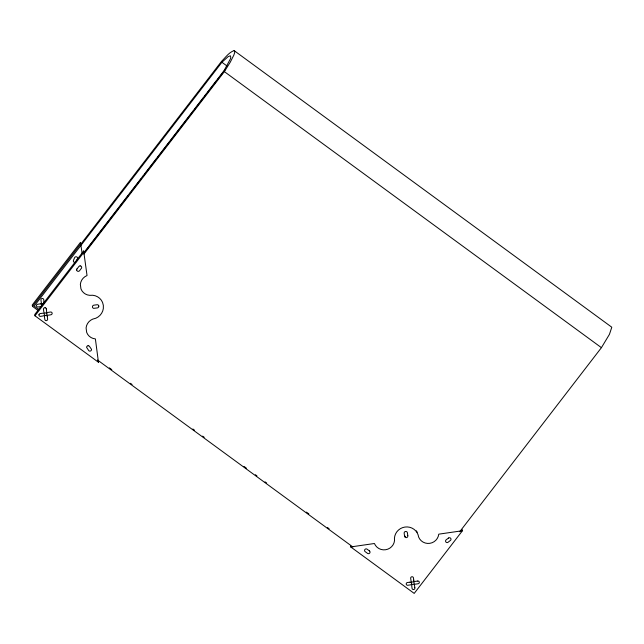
<?xml version="1.0" encoding="UTF-8"?>
<svg xmlns="http://www.w3.org/2000/svg" width="644" height="644" viewBox="0 0 644 644"><rect width="100%" height="100%" fill="white"/><g stroke="black" fill="none" stroke-linecap="round" stroke-linejoin="round"><path stroke-width="0.97" d="M46.73 313.596L46.835 314.401A1.417 1.385 -14.6 0 0 48.171 315.206L50.916 314.771A1.441 1.409 -14.6 0 0 52.14 313.185A1.393 1.36 -14.6 0 0 50.554 312.026L47.809 312.429A1.417 1.385 -14.6 0 0 46.73 313.612M76.491 261.214L77.473 258.848A1.57 1.53 -14.6 0 0 76.62 256.859A1.57 1.53 -14.6 0 0 74.575 257.721L73.585 260.087A1.594 1.562 -14.6 0 0 75.678 262.293M83.881 254.114L224.362 71.629L230.238 62.235L233.853 55.11L234.649 52.711L234.738 51.19L234.102 50.594C228.853 52.389 225.529 57.525 221.649 61.228L80.556 244.511M459.719 531.743L601.424 347.663L609.433 334.357L611.8 327.224L234.102 50.594M82.134 253.366L80.452 242.402L32.2 305.079L32.546 306.391L38.165 310.513M32.546 306.391L80.79 243.722M83.607 253.068L224.088 70.59L230.311 59.055L230.802 57.372L230.383 55.77L228.153 56.624L221.922 62.267L34.204 306.109L39.075 309.667M83.656 250.999L34.687 314.618L34.993 315.802L98.46 362.258L95.384 338.905A10.328 10.079 -14.6 0 1 86.682 332.425L86.087 327.933A10.739 10.473 -14.6 0 1 92.776 319.102L95.867 318.217A12.526 12.22 -14.6 0 0 103.338 308.508L103.346 305.369L102.533 302.358A12.043 11.745 -14.6 0 0 92.841 295.266L89.645 295.338A10.328 10.079 -14.6 0 1 80.943 288.858L80.355 284.366A10.739 10.473 -14.6 0 1 87.037 275.535L83.656 250.999L83.913 252.947M34.993 315.802L83.962 252.182M84.267 252.681L117.965 208.914M119.188 207.32L128.381 195.382M129.605 193.788L130.829 192.194M132.06 190.608L141.245 178.67M142.469 177.076L143.701 175.482M144.924 173.888L156.564 158.77M157.788 157.176L169.428 142.058M170.652 140.464L193.321 111.018M194.552 109.424L203.737 97.486M204.961 95.9L206.193 94.306M207.416 92.712L216.601 80.774M217.833 79.18L219.057 77.594M220.28 76L225.183 69.633M77.039 268.894L78.64 266.817A1.642 1.602 -14.6 0 1 79.719 265.972L80.186 265.924M462.142 529.545L462.448 530.728L414.197 593.406L350.73 546.941L350.425 545.758M350.73 546.941L374.43 543.504A10.457 10.199 -14.6 0 0 394.531 540.582A12.188 11.89 -14.6 0 1 404.947 527.05A12.188 11.89 -14.6 0 1 418.648 537.088A10.457 10.199 -14.6 0 0 438.749 534.166L462.448 530.728M45.12 307.735L44.299 307.864A1.473 1.433 -14.6 0 0 43.454 309.201L43.824 311.889A1.393 1.36 -14.6 0 0 45.402 313.048A1.441 1.409 -14.6 0 0 46.626 311.463L46.288 308.766M46.127 315.327L45.297 315.447A1.473 1.433 -14.6 0 0 44.452 316.792L44.822 319.472A1.393 1.36 -14.6 0 0 46.4 320.632A1.441 1.409 -14.6 0 0 47.624 319.046L47.286 316.357M221.922 62.267L226.921 65.93M224.362 71.629L601.424 347.663M109.359 367.853L111.79 369.64M130.442 383.293L132.06 384.476M192.878 429.001L194.496 430.184M202.61 436.125L204.228 437.308M243.963 466.401L246.394 468.18M255.314 474.709L256.94 475.9M265.046 481.833L266.664 483.016M306.399 512.109L308.838 513.888M327.482 527.541L329.108 528.732M97.461 359.988L352.896 546.981M76.725 270.045L76.829 270.432A1.554 1.513 -14.6 0 0 78.077 271.349L78.488 271.341A1.602 1.57 -14.6 0 0 79.534 270.722L81.136 268.645A1.642 1.602 -14.6 0 0 81.675 267.397L81.587 266.946A1.642 1.602 -14.6 0 0 80.13 265.875M98.154 361.083L98.46 362.258M80.452 242.402L80.717 244.334M45.136 307.735A1.473 1.433 -14.6 0 1 46.344 308.806M46.143 315.327A1.473 1.433 -14.6 0 1 47.35 316.397M76.668 270.005A1.602 1.57 -14.6 0 1 76.982 268.854M416.37 530.873A12.188 11.89 -14.6 0 1 417.175 532.21M405.623 536.436A1.666 1.626 -14.6 0 1 404.762 536.041M98.79 306.061L98.79 306.488A1.682 1.642 -14.6 0 1 97.365 307.904L93.678 308.363A1.642 1.602 -14.6 0 1 92.47 307.027L92.478 306.552A1.715 1.674 -14.6 0 1 93.742 305.192L97.381 304.709A1.618 1.578 -14.6 0 1 98.798 306.061M38.978 314.779L39.083 315.584A1.417 1.385 -14.6 0 0 40.419 316.381L43.164 315.954A1.441 1.409 -14.6 0 0 44.388 314.361A1.393 1.36 -14.6 0 0 42.802 313.201L40.057 313.612A1.473 1.433 -14.6 0 0 38.978 314.779M448.474 538.054L446.413 539.64A1.594 1.562 -14.6 0 0 445.881 541.99A1.594 1.562 -14.6 0 0 448.337 542.039L450.398 540.453A1.57 1.53 -14.6 0 0 450.679 538.304A1.57 1.53 -14.6 0 0 448.474 538.054M88.075 345.772L87.616 345.876A1.642 1.602 -14.6 0 0 86.578 347.317L88.695 350.537A1.554 1.513 -14.6 0 0 89.741 351.109L90.152 351.101A1.61 1.57 -14.6 0 0 91.512 349.33L89.613 346.593A1.578 1.538 -14.6 0 0 88.075 345.772M40.298 303.879L37.98 304.218A1.433 1.401 -14.6 0 0 36.491 305.82A1.433 1.401 -14.6 0 0 38.358 306.938L40.677 306.6A1.409 1.377 -14.6 0 0 41.876 305.039A1.409 1.377 -14.6 0 0 40.298 303.879M410.027 582.16L407.716 582.498A1.433 1.401 -14.6 0 0 406.227 584.1A1.433 1.401 -14.6 0 0 408.095 585.219L410.405 584.881A1.409 1.377 -14.6 0 0 411.613 583.319A1.409 1.377 -14.6 0 0 410.027 582.16M417.731 581.041L415.412 581.379A1.433 1.401 -14.6 0 0 413.931 582.981A1.433 1.401 -14.6 0 0 415.791 584.1L418.109 583.762A1.409 1.377 -14.6 0 0 419.316 582.2A1.409 1.377 -14.6 0 0 417.731 581.041M369.415 550.894L367.346 549.38A1.594 1.562 -14.6 0 0 364.89 549.509A1.594 1.562 -14.6 0 0 365.446 551.844L367.523 553.365A1.57 1.53 -14.6 0 0 369.72 553.043A1.57 1.53 -14.6 0 0 369.415 550.894M407.773 535.47L407.402 532.83A1.634 1.594 -14.6 0 0 405.567 531.477A1.634 1.594 -14.6 0 0 404.166 533.296L404.537 535.937A1.666 1.626 -14.6 0 0 406.42 537.619A1.666 1.626 -14.6 0 0 407.773 535.47M413.778 580.18L413.464 577.918A1.409 1.377 -14.6 0 0 411.878 576.758A1.409 1.377 -14.6 0 0 410.671 578.32L410.993 580.582A1.433 1.401 -14.6 0 0 412.611 582.023A1.433 1.401 -14.6 0 0 413.778 580.18M414.825 587.706L414.511 585.444A1.409 1.377 -14.6 0 0 412.925 584.285A1.409 1.377 -14.6 0 0 411.725 585.847L412.039 588.109A1.433 1.401 -14.6 0 0 413.657 589.542A1.433 1.401 -14.6 0 0 414.825 587.706M44.042 301.899L43.728 299.637A1.409 1.377 -14.6 0 0 42.142 298.478A1.409 1.377 -14.6 0 0 40.942 300.04L41.256 302.302A1.433 1.401 -14.6 0 0 42.874 303.743A1.433 1.401 -14.6 0 0 44.042 301.899"/></g></svg>
